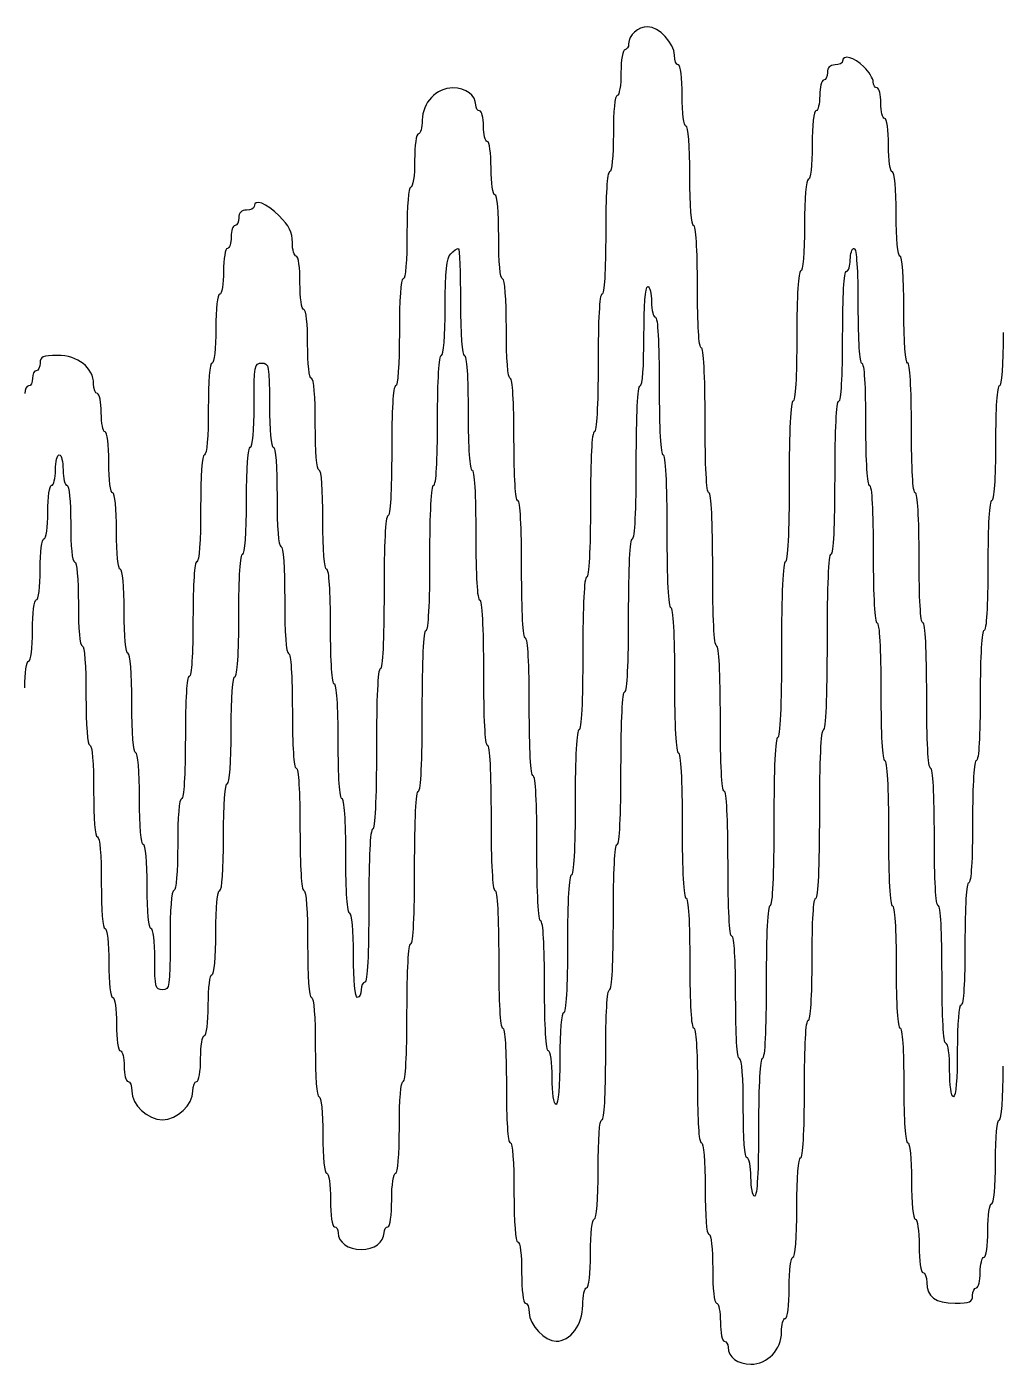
# Model space of a CAD drawing. Extents: x 18 to 597, y 6 to 390.
# Drawn here: x 126 to 166.1, y 239.6 to 294.6 of the extents above; entities that cross this region are included whole.
import ezdxf

# ---------------------------------------------------------------- set-up
doc = ezdxf.new("R2010")
doc.units = 0
doc.layers.add('Layer_1', color=7, linetype='CONTINUOUS')

msp = doc.modelspace()

# ---------------------------------------------------------------- linework, layer by layer
at = {"layer": 'Layer_1', "color": 7}
for points in [[(151.50152, 294.625295), (151.109226, 294.625295), (150.719344, 294.278382), (150.719344, 293.929109)], [(152.606155, 293.452859), (152.606155, 293.938642), (151.959375, 294.625295), (151.50152, 294.625295)], [(150.719344, 293.929109), (150.719344, 293.793194), (150.648738, 293.681614), (150.562248, 293.681614)], [(150.562248, 293.681614), (150.47488, 293.681614), (150.404601, 293.262669), (150.404601, 292.738484)], [(152.763801, 293.052676), (152.677312, 293.052676), (152.606155, 293.232703), (152.606155, 293.452859)], [(160.397582, 292.98102), (160.0068, 293.371805), (159.525561, 293.498057), (159.525561, 293.209775)], [(152.920898, 291.794803), (152.920898, 292.528663), (152.855535, 293.052676), (152.763801, 293.052676)], [(159.210815, 293.052676), (159.001144, 293.052676), (158.896623, 292.948158), (158.896623, 292.738484)], [(159.525561, 293.209775), (159.525561, 293.123283), (159.383795, 293.052676), (159.210815, 293.052676)], [(160.783434, 292.352082), (160.783434, 292.485748), (160.609875, 292.768724), (160.397582, 292.98102)], [(150.404601, 292.738484), (150.404601, 292.214301), (150.33487, 291.794803), (150.247505, 291.794803)], [(158.739527, 292.423741), (158.653037, 292.423741), (158.58188, 292.140768), (158.58188, 291.794803)], [(158.896623, 292.738484), (158.896623, 292.565504), (158.826017, 292.423741), (158.739527, 292.423741)], [(160.94108, 292.108996), (160.854588, 292.108996), (160.783434, 292.218416), (160.783434, 292.352082)], [(143.489604, 292.108996), (142.803809, 292.108996), (142.227323, 291.501882), (142.227323, 290.779467)], [(144.428876, 291.412813), (144.428876, 291.806422), (144.020574, 292.108996), (143.489604, 292.108996)], [(150.247505, 291.794803), (150.15315, 291.794803), (150.090409, 291.165719), (150.090409, 290.222188)], [(153.077994, 290.53693), (152.986263, 290.53693), (152.920898, 291.060947), (152.920898, 291.794803)], [(158.58188, 291.794803), (158.58188, 291.448844), (158.511274, 291.165868), (158.424784, 291.165868)], [(161.098176, 291.480061), (161.098176, 291.82602), (161.02757, 292.108996), (160.94108, 292.108996)], [(144.586523, 291.165868), (144.500033, 291.165868), (144.428876, 291.276897), (144.428876, 291.412813)], [(144.743619, 290.53693), (144.743619, 290.882893), (144.673012, 291.165868), (144.586523, 291.165868)], [(158.424784, 291.165868), (158.331597, 291.165868), (158.267688, 290.58904), (158.267688, 289.750346)], [(161.255273, 290.851123), (161.168783, 290.851123), (161.098176, 291.134099), (161.098176, 291.480061)], [(142.227323, 290.779467), (142.227323, 290.472818), (142.156719, 290.222188), (142.070226, 290.222188)], [(161.412369, 289.750346), (161.412369, 290.379366), (161.345135, 290.851123), (161.255273, 290.851123)], [(142.070226, 290.222188), (141.980367, 290.222188), (141.91313, 289.750431), (141.91313, 289.121411)], [(144.900715, 289.907442), (144.814222, 289.907442), (144.743619, 290.190968), (144.743619, 290.53693)], [(150.090409, 290.222188), (150.090409, 289.278654), (150.027112, 288.649569), (149.93276, 288.649569)], [(153.23509, 288.492473), (153.23509, 289.750518), (153.174765, 290.53693), (153.077994, 290.53693)], [(145.057814, 288.806666), (145.057814, 289.435688), (144.990574, 289.907442), (144.900715, 289.907442)], [(158.267688, 289.750346), (158.267688, 288.911652), (158.203225, 288.334827), (158.110039, 288.334827)], [(161.570018, 288.649569), (161.480159, 288.649569), (161.412369, 289.121324), (161.412369, 289.750346)], [(141.91313, 289.121411), (141.91313, 288.492389), (141.845343, 288.020634), (141.755481, 288.020634)], [(145.21546, 287.705889), (145.125598, 287.705889), (145.057814, 288.177643), (145.057814, 288.806666)], [(149.93276, 288.649569), (149.834476, 288.649569), (149.775664, 287.705827), (149.775664, 286.133273)], [(153.392739, 286.448016), (153.295968, 286.448016), (153.23509, 287.234431), (153.23509, 288.492473)], [(161.727114, 286.919858), (161.727114, 287.968226), (161.665325, 288.649569), (161.570018, 288.649569)], [(141.755481, 288.020634), (141.659381, 288.020634), (141.598385, 287.286478), (141.598385, 286.133273)], [(158.110039, 288.334827), (158.013939, 288.334827), (157.952942, 287.601221), (157.952942, 286.448016)], [(136.335381, 286.846545), (135.810227, 287.371701), (135.308467, 287.560934), (135.308467, 287.23405)], [(145.372557, 285.976177), (145.372557, 287.024545), (145.310764, 287.705889), (145.21546, 287.705889)], [(134.678979, 286.762759), (134.678979, 286.589779), (134.608372, 286.448016), (134.521883, 286.448016)], [(134.993724, 287.076954), (134.78405, 287.076954), (134.678979, 286.972433), (134.678979, 286.762759)], [(135.308467, 287.23405), (135.308467, 287.14756), (135.166707, 287.076954), (134.993724, 287.076954)], [(136.880535, 285.745768), (136.880535, 286.170089), (136.751701, 286.43023), (136.335381, 286.846545)], [(161.88421, 285.190143), (161.788904, 285.190143), (161.727114, 285.871487), (161.727114, 286.919858)], [(134.521883, 286.448016), (134.435393, 286.448016), (134.364786, 286.235646), (134.364786, 285.976177)], [(153.549835, 283.93172), (153.549835, 285.50427), (153.491023, 286.448016), (153.392739, 286.448016)], [(157.952942, 286.448016), (157.952942, 285.294811), (157.891943, 284.561205), (157.795846, 284.561205)], [(134.364786, 285.976177), (134.364786, 285.716705), (134.29418, 285.504335), (134.20769, 285.504335)], [(137.038182, 285.190143), (136.951692, 285.190143), (136.880535, 285.440169), (136.880535, 285.745768)], [(141.598385, 286.133273), (141.598385, 284.980068), (141.537388, 284.246462), (141.441289, 284.246462)], [(145.529653, 284.246462), (145.434346, 284.246462), (145.372557, 284.927806), (145.372557, 285.976177)], [(149.775664, 286.133273), (149.775664, 284.56072), (149.716854, 283.617525), (149.618567, 283.617525)], [(134.20769, 285.504335), (134.120326, 285.504335), (134.050044, 285.085391), (134.050044, 284.561205)], [(137.195278, 284.089366), (137.195278, 284.718389), (137.128041, 285.190143), (137.038182, 285.190143)], [(143.171003, 283.078438), (143.171003, 284.582098), (143.225026, 285.10912), (143.395898, 285.279991)], [(143.395898, 285.279991), (143.519454, 285.403548), (143.660667, 285.504335), (143.71009, 285.504335)], [(143.71009, 285.504335), (143.759513, 285.504335), (143.799938, 284.513648), (143.799938, 283.302782)], [(159.840303, 285.032496), (159.840303, 285.291966), (159.91091, 285.504335), (159.9974, 285.504335)], [(159.9974, 285.504335), (160.095249, 285.504335), (160.154496, 284.613399), (160.154496, 283.145686)], [(162.041857, 282.98859), (162.041857, 284.351472), (161.98156, 285.190143), (161.88421, 285.190143)], [(134.050044, 284.561205), (134.050044, 284.037022), (133.980312, 283.617525), (133.892948, 283.617525)], [(157.795846, 284.561205), (157.697173, 284.561205), (157.63875, 283.565203), (157.63875, 281.887813)], [(159.525561, 281.887813), (159.525561, 283.565203), (159.583989, 284.561205), (159.682657, 284.561205)], [(159.682657, 284.561205), (159.769147, 284.561205), (159.840303, 284.773024), (159.840303, 285.032496)], [(137.352374, 282.98859), (137.262514, 282.98859), (137.195278, 283.460347), (137.195278, 284.089366)], [(141.441289, 284.246462), (141.343939, 284.246462), (141.284192, 283.407788), (141.284192, 282.044909)], [(145.687299, 282.202005), (145.687299, 283.460047), (145.626427, 284.246462), (145.529653, 284.246462)], [(133.892948, 283.617525), (133.799761, 283.617525), (133.735851, 283.040699), (133.735851, 282.202005)], [(149.618567, 283.617525), (149.519555, 283.617525), (149.461471, 282.569261), (149.461471, 280.787036)], [(151.348282, 281.887813), (151.348282, 283.145855), (151.408607, 283.93172), (151.505378, 283.93172)], [(151.505378, 283.93172), (151.591868, 283.93172), (151.663025, 283.648744), (151.663025, 283.302782)], [(153.706932, 281.415971), (153.608645, 281.415971), (153.549835, 282.359163), (153.549835, 283.93172)], [(137.51002, 281.573067), (137.51002, 282.411764), (137.445561, 282.98859), (137.352374, 282.98859)], [(143.013907, 281.101228), (143.110404, 281.101228), (143.171003, 281.865325), (143.171003, 283.078438)], [(143.799938, 283.302782), (143.799938, 281.939903), (143.859687, 281.101228), (143.957034, 281.101228)], [(151.663025, 283.302782), (151.663025, 282.95682), (151.733631, 282.673844), (151.820121, 282.673844)], [(160.154496, 283.145686), (160.154496, 281.677969), (160.213746, 280.787036), (160.311592, 280.787036)], [(162.198953, 280.787036), (162.101603, 280.787036), (162.041857, 281.62571), (162.041857, 282.98859)], [(151.820121, 282.673844), (151.919136, 282.673844), (151.977217, 281.625583), (151.977217, 279.843355)], [(133.735851, 282.202005), (133.735851, 281.363308), (133.671392, 280.787036), (133.578202, 280.787036)], [(141.284192, 282.044909), (141.284192, 280.682027), (141.223896, 279.843355), (141.126546, 279.843355)], [(145.844395, 280.157548), (145.747624, 280.157548), (145.687299, 280.94396), (145.687299, 282.202005)], [(151.191186, 279.843355), (151.28796, 279.843355), (151.348282, 280.629771), (151.348282, 281.887813)], [(157.63875, 281.887813), (157.63875, 280.210422), (157.579771, 279.214418), (157.481103, 279.214418)], [(159.368465, 279.214418), (159.467135, 279.214418), (159.525561, 280.210422), (159.525561, 281.887813)], [(166.130221, 282.044909), (166.130221, 280.682027), (166.070472, 279.843355), (165.973125, 279.843355)], [(137.667119, 280.157548), (137.573927, 280.157548), (137.51002, 280.734373), (137.51002, 281.573067)], [(153.864578, 278.427833), (153.864578, 280.314898), (153.806248, 281.415971), (153.706932, 281.415971)], [(126.501703, 280.787036), (126.501703, 280.614054), (126.431094, 280.472291), (126.344604, 280.472291)], [(127.216628, 281.101228), (126.60667, 281.101228), (126.501703, 281.055418), (126.501703, 280.787036)], [(128.703256, 279.929343), (128.703256, 280.587968), (128.051958, 281.101228), (127.216628, 281.101228)], [(133.578202, 280.787036), (133.482103, 280.787036), (133.421106, 280.052877), (133.421106, 278.899675)], [(135.308467, 279.056771), (135.308467, 280.681742), (135.327212, 280.787036), (135.622659, 280.787036)], [(135.622659, 280.787036), (135.918121, 280.787036), (135.937405, 280.681742), (135.937405, 279.056771)], [(142.856258, 278.427833), (142.856258, 280.105227), (142.915236, 281.101228), (143.013907, 281.101228)], [(143.957034, 281.101228), (144.054884, 281.101228), (144.114684, 280.210295), (144.114684, 278.742579)], [(149.461471, 280.787036), (149.461471, 279.004808), (149.402837, 277.955994), (149.303825, 277.955994)], [(160.311592, 280.787036), (160.409876, 280.787036), (160.469241, 279.843291), (160.469241, 278.270737)], [(162.356049, 278.113641), (162.356049, 279.791034), (162.297621, 280.787036), (162.198953, 280.787036)], [(126.187508, 280.157548), (126.187508, 279.984565), (126.116901, 279.843355), (126.030411, 279.843355)], [(126.344604, 280.472291), (126.258111, 280.472291), (126.187508, 280.330527), (126.187508, 280.157548)], [(137.824216, 278.270737), (137.824216, 279.423942), (137.763216, 280.157548), (137.667119, 280.157548)], [(146.001492, 277.641802), (146.001494, 279.214356), (145.942679, 280.157548), (145.844395, 280.157548)], [(126.030411, 279.843355), (125.943919, 279.843355), (125.872765, 279.701592), (125.872765, 279.52861)], [(128.860903, 279.52861), (128.774413, 279.52861), (128.703256, 279.709187), (128.703256, 279.929343)], [(141.126546, 279.843355), (141.027875, 279.843355), (140.96945, 278.847351), (140.96945, 277.16996)], [(151.033536, 276.698121), (151.033536, 278.690023), (151.091592, 279.843355), (151.191186, 279.843355)], [(151.977217, 279.843355), (151.977217, 278.061128), (152.035301, 277.012864), (152.134313, 277.012864)], [(165.973125, 279.843355), (165.875276, 279.843355), (165.816029, 278.952419), (165.816029, 277.484703)], [(129.017999, 278.742579), (129.017999, 279.175031), (128.947393, 279.52861), (128.860903, 279.52861)], [(135.15082, 277.327057), (135.246124, 277.327057), (135.308467, 278.0084), (135.308467, 279.056771)], [(135.937405, 279.056771), (135.937405, 278.0084), (135.999195, 277.327057), (136.094501, 277.327057)], [(157.481103, 279.214418), (157.381259, 279.214418), (157.324007, 278.008824), (157.324007, 275.912087)], [(159.210815, 276.069184), (159.210815, 278.061085), (159.268871, 279.214418), (159.368465, 279.214418)], [(129.175095, 277.955994), (129.088605, 277.955994), (129.017999, 278.310124), (129.017999, 278.742579)], [(133.421106, 278.899675), (133.421106, 277.746467), (133.360109, 277.012864), (133.26401, 277.012864)], [(144.114684, 278.742579), (144.114684, 277.274862), (144.173933, 276.383926), (144.27178, 276.383926)], [(129.332742, 276.698121), (129.332744, 277.431978), (129.266826, 277.955994), (129.175095, 277.955994)], [(137.981312, 276.383926), (137.88521, 276.383926), (137.824216, 277.117532), (137.824216, 278.270737)], [(142.699161, 275.754441), (142.797832, 275.754441), (142.856258, 276.750443), (142.856258, 278.427833)], [(149.303825, 277.955994), (149.204505, 277.955994), (149.146728, 276.855472), (149.146728, 274.968407)], [(154.021674, 275.440246), (153.922352, 275.440246), (153.864578, 276.540768), (153.864578, 278.427833)], [(160.469241, 278.270737), (160.469241, 276.698184), (160.528051, 275.754441), (160.626338, 275.754441)], [(162.513145, 275.440246), (162.414475, 275.440246), (162.356049, 276.43625), (162.356049, 278.113641)], [(146.158591, 275.125503), (146.060307, 275.125503), (146.001492, 276.069249), (146.001492, 277.641802)], [(165.816029, 277.484703), (165.816029, 276.016987), (165.756229, 275.125503), (165.658382, 275.125503)], [(127.131188, 276.383926), (127.131188, 276.729888), (127.201795, 277.012864), (127.288284, 277.012864)], [(127.288284, 277.012864), (127.374774, 277.012864), (127.445381, 276.729888), (127.445381, 276.383926)], [(133.26401, 277.012864), (133.16666, 277.012864), (133.106914, 276.17419), (133.106914, 274.811311)], [(134.993724, 275.125503), (134.993724, 276.488382), (135.053471, 277.327057), (135.15082, 277.327057)], [(136.094501, 277.327057), (136.191272, 277.327057), (136.251597, 276.541192), (136.251597, 275.28315)], [(140.96945, 277.16996), (140.96945, 275.49257), (140.911024, 274.496565), (140.812353, 274.496565)], [(152.134313, 277.012864), (152.233909, 277.012864), (152.291963, 275.859535), (152.291963, 273.86763)], [(126.973542, 275.754441), (127.060031, 275.754441), (127.131188, 276.037964), (127.131188, 276.383926)], [(127.445381, 276.383926), (127.445383, 276.037964), (127.51599, 275.754441), (127.60248, 275.754441)], [(129.489841, 275.440246), (129.398107, 275.440246), (129.332742, 275.964262), (129.332742, 276.698121)], [(138.138958, 274.339469), (138.138958, 275.597511), (138.078083, 276.383926), (137.981312, 276.383926)], [(144.27178, 276.383926), (144.37045, 276.383926), (144.428876, 275.387925), (144.428876, 273.710534)], [(150.87644, 273.552885), (150.976034, 273.552885), (151.033536, 274.70622), (151.033536, 276.698121)], [(126.816445, 274.653664), (126.816445, 275.282684), (126.883682, 275.754441), (126.973542, 275.754441)], [(127.60248, 275.754441), (127.696832, 275.754441), (127.760126, 275.125907), (127.760126, 274.182373)], [(142.542065, 272.766853), (142.542065, 274.653918), (142.599842, 275.754441), (142.699161, 275.754441)], [(157.324007, 275.912087), (157.324007, 273.815348), (157.266756, 272.609757), (157.166908, 272.609757)], [(159.053719, 272.92395), (159.153312, 272.92395), (159.210815, 274.077282), (159.210815, 276.069184)], [(160.626338, 275.754441), (160.72535, 275.754441), (160.783434, 274.706177), (160.783434, 272.92395)], [(129.646937, 273.86763), (129.646937, 274.811164), (129.584193, 275.440246), (129.489841, 275.440246)], [(136.251597, 275.28315), (136.251597, 274.025107), (136.31247, 273.238692), (136.409244, 273.238692)], [(154.17877, 272.295012), (154.17877, 274.286914), (154.121268, 275.440246), (154.021674, 275.440246)], [(162.670795, 272.766853), (162.670795, 274.444244), (162.611813, 275.440246), (162.513145, 275.440246)], [(126.659349, 273.552885), (126.749212, 273.552885), (126.816445, 274.024644), (126.816445, 274.653664)], [(133.106914, 274.811311), (133.106914, 273.448429), (133.046614, 272.609757), (132.949267, 272.609757)], [(134.836628, 272.92395), (134.933975, 272.92395), (134.993724, 273.762621), (134.993724, 275.125503)], [(146.316237, 272.295012), (146.316237, 274.077239), (146.257603, 275.125503), (146.158591, 275.125503)], [(149.146728, 274.968407), (149.146728, 273.081342), (149.088952, 271.980269), (148.989632, 271.980269)], [(165.658382, 275.125503), (165.559712, 275.125503), (165.501286, 274.129498), (165.501286, 272.452108)], [(127.760126, 274.182373), (127.760126, 273.238839), (127.822867, 272.609757), (127.917222, 272.609757)], [(138.296055, 272.295012), (138.199283, 272.295012), (138.138958, 273.081424), (138.138958, 274.339469)], [(140.812353, 274.496565), (140.71276, 274.496565), (140.654704, 273.343233), (140.654704, 271.351331)], [(126.501703, 272.295012), (126.5017, 273.028871), (126.567619, 273.552885), (126.659349, 273.552885)], [(129.804033, 272.295012), (129.709678, 272.295012), (129.646937, 272.924099), (129.646937, 273.86763)], [(144.428876, 273.710534), (144.428876, 272.033143), (144.487852, 271.037139), (144.586523, 271.037139)], [(150.719344, 270.408204), (150.719344, 272.400108), (150.776847, 273.552885), (150.87644, 273.552885)], [(152.291963, 273.86763), (152.291963, 271.875728), (152.349465, 270.722396), (152.449059, 270.722396)], [(136.409244, 273.238692), (136.506591, 273.238692), (136.56634, 272.400021), (136.56634, 271.037139)], [(127.917222, 272.609757), (128.012529, 272.609757), (128.074318, 271.92786), (128.074318, 270.879492)], [(132.949267, 272.609757), (132.851418, 272.609757), (132.792171, 271.718271), (132.792171, 270.250554)], [(134.678979, 270.408204), (134.678979, 271.98076), (134.738341, 272.92395), (134.836628, 272.92395)], [(142.384969, 269.778716), (142.484289, 269.778716), (142.542065, 270.879791), (142.542065, 272.766853)], [(157.166908, 272.609757), (157.066629, 272.609757), (157.009262, 271.299095), (157.009262, 268.992682)], [(158.896623, 269.307427), (158.896623, 271.61384), (158.95344, 272.92395), (159.053719, 272.92395)], [(160.783434, 272.92395), (160.783434, 271.141722), (160.842065, 270.093458), (160.94108, 270.093458)], [(162.827891, 270.093458), (162.729223, 270.093458), (162.670795, 271.089463), (162.670795, 272.766853)], [(165.501286, 272.452108), (165.501283, 270.774717), (165.442858, 269.778716), (165.344187, 269.778716)], [(126.344604, 271.037139), (126.436334, 271.037139), (126.501703, 271.561155), (126.501703, 272.295012)], [(129.96168, 270.5653), (129.96168, 271.613668), (129.899337, 272.295012), (129.804033, 272.295012)], [(138.453151, 269.936362), (138.453151, 271.404078), (138.393904, 272.295012), (138.296055, 272.295012)], [(146.473333, 269.464523), (146.374321, 269.464523), (146.316237, 270.512784), (146.316237, 272.295012)], [(148.989632, 271.980269), (148.890039, 271.980269), (148.831983, 270.827487), (148.831983, 268.835585)], [(154.335869, 269.149778), (154.236273, 269.149778), (154.17877, 270.30311), (154.17877, 272.295012)], [(140.654704, 271.351331), (140.654704, 269.359429), (140.597204, 268.206647), (140.497608, 268.206647)], [(126.187508, 269.778716), (126.187508, 270.512575), (126.25287, 271.037139), (126.344604, 271.037139)], [(128.074318, 270.879492), (128.074318, 269.831121), (128.136661, 269.149778), (128.231965, 269.149778)], [(136.56634, 271.037139), (136.56634, 269.674259), (136.626092, 268.835585), (136.723436, 268.835585)], [(144.586523, 271.037139), (144.685842, 271.037139), (144.743619, 269.936066), (144.743619, 268.049001)], [(130.118776, 268.835585), (130.023469, 268.835585), (129.96168, 269.516929), (129.96168, 270.5653)], [(132.792171, 270.250554), (132.792171, 268.782838), (132.732921, 267.891905), (132.635075, 267.891905)], [(134.521883, 267.891905), (134.620167, 267.891905), (134.678979, 268.83565), (134.678979, 270.408204)], [(150.562248, 267.26297), (150.661841, 267.26297), (150.719344, 268.416302), (150.719344, 270.408204)], [(152.449059, 270.722396), (152.548378, 270.722396), (152.606155, 269.621871), (152.606155, 267.734809)], [(126.030411, 268.520843), (126.122142, 268.520843), (126.187508, 269.044859), (126.187508, 269.778716)], [(138.610797, 267.577162), (138.512954, 267.577162), (138.453151, 268.468646), (138.453151, 269.936362)], [(142.227323, 266.476385), (142.227323, 268.573121), (142.285125, 269.778716), (142.384969, 269.778716)], [(160.94108, 270.093458), (161.040092, 270.093458), (161.098176, 269.045197), (161.098176, 267.26297)], [(162.984987, 267.105871), (162.984987, 268.992936), (162.927211, 270.093458), (162.827891, 270.093458)], [(165.344187, 269.778716), (165.245517, 269.778716), (165.186541, 268.783264), (165.186541, 267.105871)], [(128.231965, 269.149778), (128.328739, 269.149778), (128.389064, 268.363913), (128.389064, 267.105871)], [(146.63043, 266.634032), (146.63043, 268.41626), (146.572345, 269.464523), (146.473333, 269.464523)], [(154.493516, 266.16219), (154.493516, 268.049255), (154.435183, 269.149778), (154.335869, 269.149778)], [(158.739527, 265.690351), (158.839803, 265.690351), (158.896623, 267.001014), (158.896623, 269.307427)], [(130.275872, 266.791128), (130.275872, 268.04917), (130.21555, 268.835585), (130.118776, 268.835585)], [(136.723436, 268.835585), (136.821285, 268.835585), (136.880535, 267.944102), (136.880535, 266.476385)], [(148.831983, 268.835585), (148.831983, 266.843683), (148.774483, 265.690351), (148.674887, 265.690351)], [(157.009262, 268.992682), (157.009262, 266.686271), (156.952445, 265.375609), (156.852166, 265.375609)], [(125.872765, 267.420066), (125.872765, 268.049086), (125.940549, 268.520843), (126.030411, 268.520843)], [(140.497608, 268.206647), (140.397763, 268.206647), (140.340512, 267.001056), (140.340512, 264.904317)], [(144.743619, 268.049001), (144.743619, 266.161936), (144.801395, 265.061413), (144.900715, 265.061413)], [(132.635075, 267.891905), (132.536791, 267.891905), (132.477425, 266.948159), (132.477425, 265.375609)], [(134.364786, 265.690351), (134.364786, 267.053231), (134.424533, 267.891905), (134.521883, 267.891905)], [(138.767896, 265.21851), (138.767896, 266.686226), (138.708646, 267.577162), (138.610797, 267.577162)], [(152.606155, 267.734809), (152.606155, 265.847741), (152.664482, 264.746671), (152.763801, 264.746671)], [(128.389064, 267.105871), (128.389064, 265.847826), (128.449389, 265.061413), (128.54616, 265.061413)], [(150.404601, 264.117733), (150.404601, 266.109635), (150.462652, 267.26297), (150.562248, 267.26297)], [(161.098176, 267.26297), (161.098176, 265.480742), (161.156261, 264.432478), (161.255273, 264.432478)], [(163.142634, 264.117733), (163.043314, 264.117733), (162.984987, 265.218806), (162.984987, 267.105871)], [(165.186541, 267.105871), (165.186541, 265.428477), (165.128115, 264.432478), (165.029444, 264.432478)], [(130.433521, 264.746671), (130.33675, 264.746671), (130.275872, 265.533083), (130.275872, 266.791128)], [(136.880535, 266.476385), (136.880535, 265.008669), (136.940335, 264.117733), (137.038182, 264.117733)], [(142.070226, 263.174052), (142.170071, 263.174052), (142.227323, 264.379649), (142.227323, 266.476385)], [(146.788076, 263.80299), (146.689061, 263.80299), (146.63043, 264.851807), (146.63043, 266.634032)], [(154.650612, 263.174052), (154.551293, 263.174052), (154.493516, 264.275125), (154.493516, 266.16219)], [(132.477425, 265.375609), (132.477425, 263.803055), (132.418613, 262.85986), (132.320329, 262.85986)], [(134.20769, 263.488798), (134.30504, 263.488798), (134.364786, 264.327469), (134.364786, 265.690351)], [(148.674887, 265.690351), (148.57557, 265.690351), (148.517791, 264.589278), (148.517791, 262.702213)], [(156.852166, 265.375609), (156.752095, 265.375606), (156.695069, 264.117755), (156.695069, 261.916179)], [(158.58188, 262.230925), (158.58188, 264.432501), (158.639454, 265.690351), (158.739527, 265.690351)], [(128.54616, 265.061413), (128.642262, 265.061413), (128.703256, 264.327255), (128.703256, 263.174052)], [(130.590617, 262.85986), (130.590617, 264.013065), (130.529621, 264.746671), (130.433521, 264.746671)], [(138.924992, 262.85986), (138.827146, 262.85986), (138.767896, 263.750793), (138.767896, 265.21851)], [(140.340512, 264.904317), (140.340512, 262.807578), (140.28271, 261.601437), (140.182865, 261.601437)], [(144.900715, 265.061413), (145.000035, 265.061413), (145.057814, 263.960343), (145.057814, 262.073276)], [(152.763801, 264.746671), (152.863121, 264.746671), (152.920898, 263.646148), (152.920898, 261.759083)], [(161.255273, 264.432478), (161.354592, 264.432478), (161.412369, 263.331405), (161.412369, 261.444341)], [(165.029444, 264.432478), (164.931161, 264.432478), (164.872348, 263.488736), (164.872348, 261.916179)], [(137.038182, 264.117733), (137.136465, 264.117733), (137.195278, 263.173993), (137.195278, 261.601437)], [(146.945175, 260.815403), (146.945172, 262.702467), (146.887393, 263.80299), (146.788076, 263.80299)], [(150.247505, 260.972499), (150.347099, 260.972499), (150.404601, 262.125831), (150.404601, 264.117733)], [(163.29973, 261.287244), (163.29973, 263.069475), (163.241646, 264.117733), (163.142634, 264.117733)], [(128.703256, 263.174052), (128.703256, 262.020844), (128.764803, 261.287244), (128.860903, 261.287244)], [(134.050044, 261.287244), (134.050044, 262.650127), (134.110341, 263.488798), (134.20769, 263.488798)], [(141.91313, 260.029371), (141.91313, 262.021273), (141.970633, 263.174052), (142.070226, 263.174052)], [(154.807708, 260.186468), (154.807708, 262.07353), (154.749932, 263.174052), (154.650612, 263.174052)], [(130.747714, 260.972499), (130.651614, 260.972499), (130.590617, 261.706652), (130.590617, 262.85986)], [(132.320329, 262.85986), (132.22423, 262.85986), (132.163233, 262.125704), (132.163233, 260.972499)], [(139.082089, 260.50066), (139.082089, 261.968376), (139.022839, 262.85986), (138.924992, 262.85986)], [(148.517791, 262.702213), (148.517791, 260.815149), (148.459464, 259.714626), (148.360144, 259.714626)], [(145.057814, 262.073276), (145.057811, 260.186214), (145.116141, 259.085691), (145.21546, 259.085691)], [(158.424784, 258.770945), (158.524854, 258.770945), (158.58188, 260.029349), (158.58188, 262.230925)], [(137.195278, 261.601437), (137.195278, 260.028883), (137.25409, 259.085691), (137.352374, 259.085691)], [(140.182865, 261.601437), (140.083272, 261.601437), (140.025769, 260.448655), (140.025769, 258.456753)], [(152.920898, 261.759083), (152.920898, 259.872018), (152.978674, 258.770945), (153.077994, 258.770945)], [(156.695069, 261.916179), (156.695069, 259.714606), (156.637493, 258.456753), (156.537423, 258.456753)], [(161.412369, 261.444341), (161.412369, 259.557276), (161.470698, 258.456753), (161.570018, 258.456753)], [(164.872348, 261.916179), (164.872348, 260.343626), (164.812988, 259.399883), (164.714702, 259.399883)], [(128.860903, 261.287244), (128.957002, 261.287244), (129.017999, 260.553086), (129.017999, 259.399883)], [(130.90481, 259.242787), (130.90481, 260.291158), (130.84302, 260.972499), (130.747714, 260.972499)], [(132.163233, 260.972499), (132.163233, 259.819294), (132.101689, 259.085691), (132.005586, 259.085691)], [(133.892948, 259.085691), (133.990297, 259.085691), (134.050044, 259.924365), (134.050044, 261.287244)], [(150.090409, 257.984914), (150.090409, 259.871976), (150.148183, 260.972499), (150.247505, 260.972499)], [(163.456826, 258.456753), (163.357814, 258.456753), (163.29973, 259.50502), (163.29973, 261.287244)], [(139.239735, 258.14201), (139.141889, 258.14201), (139.082089, 259.032941), (139.082089, 260.50066)], [(147.102271, 257.827815), (147.002954, 257.827815), (146.945175, 258.928338), (146.945175, 260.815403)], [(141.755481, 256.884135), (141.855077, 256.884135), (141.91313, 258.03747), (141.91313, 260.029371)], [(154.965355, 257.19833), (154.866035, 257.19833), (154.807708, 258.299403), (154.807708, 260.186468)], [(129.017999, 259.399883), (129.017999, 258.246675), (129.078996, 257.513072), (129.175095, 257.513072)], [(131.062456, 257.513072), (130.96715, 257.513072), (130.90481, 258.194419), (130.90481, 259.242787)], [(148.360144, 259.714626), (148.261129, 259.714626), (148.203048, 258.666362), (148.203048, 256.884135)], [(164.714702, 259.399883), (164.616418, 259.399883), (164.557603, 258.456688), (164.557603, 256.884135)], [(132.005586, 259.085691), (131.908815, 259.085691), (131.84849, 258.299276), (131.84849, 257.041231)], [(133.735851, 257.355976), (133.735851, 258.404347), (133.797641, 259.085691), (133.892948, 259.085691)], [(137.352374, 259.085691), (137.449724, 259.085691), (137.51002, 258.247014), (137.51002, 256.884135)], [(145.21546, 259.085691), (145.314472, 259.085691), (145.372557, 258.037424), (145.372557, 256.2552)], [(153.077994, 258.770945), (153.176664, 258.770945), (153.23509, 257.774944), (153.23509, 256.097553)], [(158.267688, 256.2552), (158.267688, 257.82775), (158.3265, 258.770945), (158.424784, 258.770945)], [(139.396831, 256.412296), (139.396831, 257.460664), (139.335042, 258.14201), (139.239735, 258.14201)], [(140.025769, 258.456753), (140.025769, 256.464851), (139.968266, 255.311519), (139.868673, 255.311519)], [(156.537423, 258.456753), (156.437827, 258.456753), (156.380327, 257.303421), (156.380327, 255.311519)], [(161.570018, 258.456753), (161.668305, 258.456753), (161.727114, 257.513005), (161.727114, 255.940454)], [(163.613925, 255.625711), (163.613925, 257.407936), (163.555838, 258.456753), (163.456826, 258.456753)], [(147.259367, 255.154423), (147.259367, 256.831813), (147.200942, 257.827815), (147.102271, 257.827815)], [(149.93276, 254.996774), (150.032079, 254.996774), (150.090409, 256.097849), (150.090409, 257.984914)], [(129.175095, 257.513072), (129.268282, 257.513072), (129.332742, 256.936247), (129.332742, 256.097553)], [(131.219552, 256.2552), (131.219552, 256.989056), (131.154187, 257.513072), (131.062456, 257.513072)], [(131.84849, 257.041231), (131.84849, 255.101749), (131.83268, 254.996774), (131.534298, 254.996774)], [(133.578202, 255.625711), (133.673509, 255.625711), (133.735851, 256.307605), (133.735851, 257.355976)], [(155.122451, 254.682581), (155.122451, 256.255137), (155.063639, 257.19833), (154.965355, 257.19833)], [(137.51002, 256.884135), (137.51002, 255.521255), (137.569767, 254.682581), (137.667119, 254.682581)], [(141.598385, 254.053646), (141.598385, 255.835871), (141.656469, 256.884135), (141.755481, 256.884135)], [(148.203048, 256.884135), (148.203048, 255.101907), (148.144964, 254.053646), (148.045952, 254.053646)], [(164.557603, 256.884135), (164.557606, 255.311581), (164.498793, 254.367838), (164.400507, 254.367838)], [(129.332742, 256.097553), (129.332744, 255.258859), (129.396651, 254.682581), (129.489841, 254.682581)], [(131.534298, 254.996774), (131.246005, 254.996774), (131.219552, 255.101992), (131.219552, 256.2552)], [(139.553927, 254.682581), (139.458621, 254.682581), (139.396831, 255.363925), (139.396831, 256.412296)], [(145.372557, 256.2552), (145.372557, 254.472969), (145.430641, 253.424158), (145.529653, 253.424158)], [(153.23509, 256.097553), (153.23509, 254.420162), (153.294069, 253.424158), (153.392739, 253.424158)], [(158.110039, 253.738901), (158.208322, 253.738901), (158.267688, 254.682643), (158.267688, 256.2552)], [(161.727114, 255.940454), (161.727114, 254.367898), (161.785927, 253.424158), (161.88421, 253.424158)], [(133.421106, 254.367838), (133.421106, 255.101698), (133.486471, 255.625711), (133.578202, 255.625711)], [(163.771572, 252.79522), (163.672557, 252.79522), (163.613925, 253.843484), (163.613925, 255.625711)], [(139.711577, 254.996774), (139.711577, 254.823791), (139.640417, 254.682581), (139.553927, 254.682581)], [(139.868673, 255.311519), (139.78218, 255.311519), (139.711577, 255.169756), (139.711577, 254.996774)], [(147.417014, 252.481028), (147.318346, 252.481028), (147.259367, 253.477029), (147.259367, 255.154423)], [(149.775664, 252.323381), (149.775664, 254.000772), (149.834089, 254.996774), (149.93276, 254.996774)], [(156.380327, 255.311519), (156.380327, 253.319617), (156.322824, 252.166285), (156.223231, 252.166285)], [(129.489841, 254.682581), (129.5797, 254.682581), (129.646937, 254.210827), (129.646937, 253.581804)], [(133.26401, 253.109966), (133.35574, 253.109966), (133.421106, 253.633982), (133.421106, 254.367838)], [(137.667119, 254.682581), (137.763891, 254.682581), (137.824216, 253.896166), (137.824216, 252.638124)], [(155.279547, 252.166285), (155.181263, 252.166285), (155.122451, 253.110028), (155.122451, 254.682581)], [(164.400507, 254.367838), (164.30441, 254.367838), (164.24341, 253.634233), (164.24341, 252.481028)], [(141.441289, 251.222604), (141.540301, 251.222604), (141.598385, 252.271418), (141.598385, 254.053646)], [(148.045952, 254.053646), (147.949852, 254.053646), (147.888853, 253.31949), (147.888853, 252.166285)], [(157.952942, 250.908412), (157.952942, 252.690637), (158.011027, 253.738901), (158.110039, 253.738901)], [(129.646937, 253.581804), (129.646937, 252.952785), (129.714171, 252.481028), (129.804033, 252.481028)], [(145.529653, 253.424158), (145.627502, 253.424158), (145.687299, 252.533225), (145.687299, 251.065508)], [(153.392739, 253.424158), (153.490586, 253.424158), (153.549835, 252.533225), (153.549835, 251.065508)], [(161.88421, 253.424158), (161.982057, 253.424158), (162.041857, 252.533225), (162.041857, 251.065508)], [(133.106914, 252.166285), (133.106914, 252.690468), (133.176645, 253.109966), (133.26401, 253.109966)], [(137.824216, 252.638124), (137.824216, 251.380082), (137.884538, 250.593667), (137.981312, 250.593667)], [(163.928668, 251.694443), (163.928668, 252.323463), (163.861431, 252.79522), (163.771572, 252.79522)], [(129.804033, 252.481028), (129.890523, 252.481028), (129.96168, 252.198055), (129.96168, 251.852093)], [(132.949267, 251.222604), (133.036632, 251.222604), (133.106914, 251.6421), (133.106914, 252.166285)], [(147.57411, 251.380251), (147.57411, 252.009273), (147.506873, 252.481028), (147.417014, 252.481028)], [(147.888853, 252.166285), (147.888856, 251.013077), (147.827309, 250.279474), (147.731206, 250.279474)], [(149.618567, 249.650536), (149.717238, 249.650536), (149.775664, 250.645985), (149.775664, 252.323381)], [(155.436646, 250.121828), (155.436646, 251.379873), (155.376321, 252.166285), (155.279547, 252.166285)], [(156.223231, 252.166285), (156.124219, 252.166285), (156.066132, 251.118021), (156.066132, 249.335794)], [(164.24341, 252.481028), (164.24341, 251.32782), (164.181863, 250.593667), (164.085764, 250.593667)], [(129.96168, 251.852093), (129.96168, 251.506131), (130.032286, 251.222604), (130.118776, 251.222604)], [(164.085764, 250.593667), (163.995902, 250.593667), (163.928668, 251.065421), (163.928668, 251.694443)], [(165.973125, 249.650536), (166.070472, 249.650539), (166.130221, 250.489208), (166.130221, 251.852093)], [(130.118776, 251.222604), (130.205268, 251.222604), (130.275872, 251.042581), (130.275872, 250.822422)], [(132.792171, 250.822422), (132.792171, 251.042581), (132.862777, 251.222604), (132.949267, 251.222604)], [(141.284192, 249.335794), (141.284192, 250.488996), (141.345186, 251.222604), (141.441289, 251.222604)], [(145.687299, 251.065508), (145.687299, 249.597795), (145.746549, 248.706859), (145.844395, 248.706859)], [(147.731206, 250.279474), (147.641347, 250.279474), (147.57411, 250.751228), (147.57411, 251.380251)], [(153.549835, 251.065508), (153.549835, 249.597795), (153.609082, 248.706859), (153.706932, 248.706859)], [(162.041857, 251.065508), (162.041857, 249.597795), (162.101104, 248.706859), (162.198953, 248.706859)], [(130.275872, 250.822422), (130.275872, 250.262631), (130.933557, 249.650536), (131.534298, 249.650536)], [(131.534298, 249.650536), (132.135039, 249.650536), (132.792171, 250.262631), (132.792171, 250.822422)], [(137.981312, 250.593667), (138.075664, 250.593667), (138.138958, 249.964585), (138.138958, 249.021051)], [(157.795846, 248.077921), (157.894858, 248.077921), (157.952942, 249.126187), (157.952942, 250.908412)], [(155.594293, 248.077921), (155.497522, 248.077921), (155.436646, 248.863785), (155.436646, 250.121828)], [(141.126546, 247.448433), (141.222645, 247.448433), (141.284192, 248.182594), (141.284192, 249.335794)], [(149.461471, 247.606079), (149.461471, 248.864121), (149.521796, 249.650536), (149.618567, 249.650536)], [(156.066132, 249.335794), (156.066132, 247.553572), (156.007497, 246.505302), (155.908485, 246.505302)], [(165.816029, 247.920274), (165.816029, 248.968648), (165.877819, 249.650536), (165.973125, 249.650536)], [(138.138958, 249.021051), (138.138958, 248.07752), (138.201702, 247.448433), (138.296055, 247.448433)], [(145.844395, 248.706859), (145.941167, 248.706859), (146.001492, 247.920444), (146.001492, 246.662399)], [(153.706932, 248.706859), (153.803031, 248.706859), (153.864578, 247.972697), (153.864578, 246.819498)], [(162.198953, 248.706859), (162.293306, 248.706859), (162.356049, 248.077771), (162.356049, 247.13424)], [(155.751389, 247.291336), (155.751389, 247.723788), (155.680785, 248.077921), (155.594293, 248.077921)], [(157.63875, 246.033463), (157.63875, 247.291506), (157.699072, 248.077921), (157.795846, 248.077921)], [(165.658382, 246.19056), (165.753689, 246.19056), (165.816029, 246.871901), (165.816029, 247.920274)], [(138.296055, 247.448433), (138.385917, 247.448433), (138.453151, 246.976676), (138.453151, 246.347656)], [(140.96945, 246.347656), (140.96945, 246.976676), (141.036686, 247.448433), (141.126546, 247.448433)], [(149.303825, 245.561622), (149.400596, 245.561622), (149.461471, 246.348037), (149.461471, 247.606079)], [(155.908485, 246.505302), (155.821995, 246.505302), (155.751389, 246.858884), (155.751389, 247.291336)], [(162.356049, 247.13424), (162.356049, 246.190706), (162.41879, 245.561622), (162.513145, 245.561622)], [(146.001492, 246.662399), (146.001492, 245.404356), (146.061819, 244.617941), (146.158591, 244.617941)], [(153.864578, 246.819498), (153.864578, 245.666292), (153.925572, 244.932687), (154.021674, 244.932687)], [(138.453151, 246.347656), (138.453151, 245.718633), (138.52094, 245.246879), (138.610797, 245.246879)], [(140.812353, 245.246879), (140.902213, 245.246879), (140.96945, 245.718633), (140.96945, 246.347656)], [(157.481103, 243.989006), (157.577875, 243.989006), (157.63875, 244.775418), (157.63875, 246.033463)], [(165.501286, 245.089783), (165.501286, 245.718805), (165.568523, 246.19056), (165.658382, 246.19056)], [(149.146728, 244.146102), (149.146728, 244.984791), (149.210638, 245.561622), (149.303825, 245.561622)], [(162.513145, 245.561622), (162.603005, 245.561622), (162.670795, 245.089865), (162.670795, 244.460845)], [(138.610797, 245.246879), (138.69729, 245.246879), (138.767896, 245.135853), (138.767896, 244.999935)], [(138.767896, 244.999935), (138.767896, 244.605351), (139.176977, 244.303749), (139.711577, 244.303749)], [(139.711577, 244.303749), (140.246176, 244.303749), (140.654704, 244.605351), (140.654704, 244.999935)], [(140.654704, 244.999935), (140.654704, 245.135853), (140.725864, 245.246879), (140.812353, 245.246879)], [(154.021674, 244.932687), (154.114861, 244.932687), (154.17877, 244.355856), (154.17877, 243.517164)], [(165.344187, 243.989006), (165.434047, 243.989006), (165.501286, 244.460763), (165.501286, 245.089783)], [(146.158591, 244.617941), (146.250321, 244.617941), (146.316237, 244.093931), (146.316237, 243.360068)], [(162.670795, 244.460845), (162.670795, 243.831823), (162.738031, 243.360068), (162.827891, 243.360068)], [(148.989632, 242.731133), (149.082822, 242.731133), (149.146728, 243.307411), (149.146728, 244.146102)], [(157.324007, 242.731133), (157.324007, 243.464999), (157.38937, 243.989006), (157.481103, 243.989006)], [(165.186541, 243.360068), (165.186541, 243.70603), (165.257697, 243.989006), (165.344187, 243.989006)], [(146.316237, 243.360068), (146.316237, 242.626206), (146.3816, 242.102195), (146.473333, 242.102195)], [(154.17877, 243.517164), (154.17877, 242.678473), (154.24268, 242.102195), (154.335869, 242.102195)], [(162.827891, 243.360068), (162.914381, 243.360068), (162.984987, 243.177883), (162.984987, 242.955477)], [(165.029444, 242.731133), (165.115937, 242.731133), (165.186541, 243.014106), (165.186541, 243.360068)], [(148.831983, 242.016205), (148.831983, 242.409343), (148.903142, 242.731133), (148.989632, 242.731133)], [(157.166908, 241.47326), (157.258642, 241.47326), (157.324007, 241.997271), (157.324007, 242.731133)], [(162.984987, 242.955477), (162.984987, 242.358927), (163.337232, 242.102195), (164.153562, 242.102195)], [(164.872348, 242.416388), (164.872348, 242.58937), (164.942955, 242.731133), (165.029444, 242.731133)], [(164.153562, 242.102195), (164.767607, 242.102195), (164.872348, 242.147749), (164.872348, 242.416388)], [(146.473333, 242.102195), (146.559823, 242.102195), (146.63043, 241.921621), (146.63043, 241.701462)], [(146.63043, 241.701462), (146.63043, 241.217573), (147.276814, 240.52958), (147.731206, 240.52958)], [(147.731206, 240.52958), (148.324305, 240.52958), (148.831983, 241.215146), (148.831983, 242.016205)], [(154.335869, 242.102195), (154.422354, 242.102195), (154.493516, 241.748066), (154.493516, 241.315611)], [(154.493516, 241.315611), (154.493516, 240.883159), (154.564122, 240.52958), (154.650612, 240.52958)], [(157.009262, 240.915428), (157.009262, 241.222077), (157.080418, 241.47326), (157.166908, 241.47326)], [(154.650612, 240.52958), (154.737102, 240.52958), (154.807708, 240.417998), (154.807708, 240.282082)], [(155.747531, 239.585899), (156.433325, 239.585899), (157.009262, 240.193013), (157.009262, 240.915428)], [(154.807708, 240.282082), (154.807708, 239.888473), (155.216561, 239.585899), (155.747531, 239.585899)]]:
    msp.add_open_spline(points, degree=3, dxfattribs=at)

doc.saveas('drawing.dxf')
